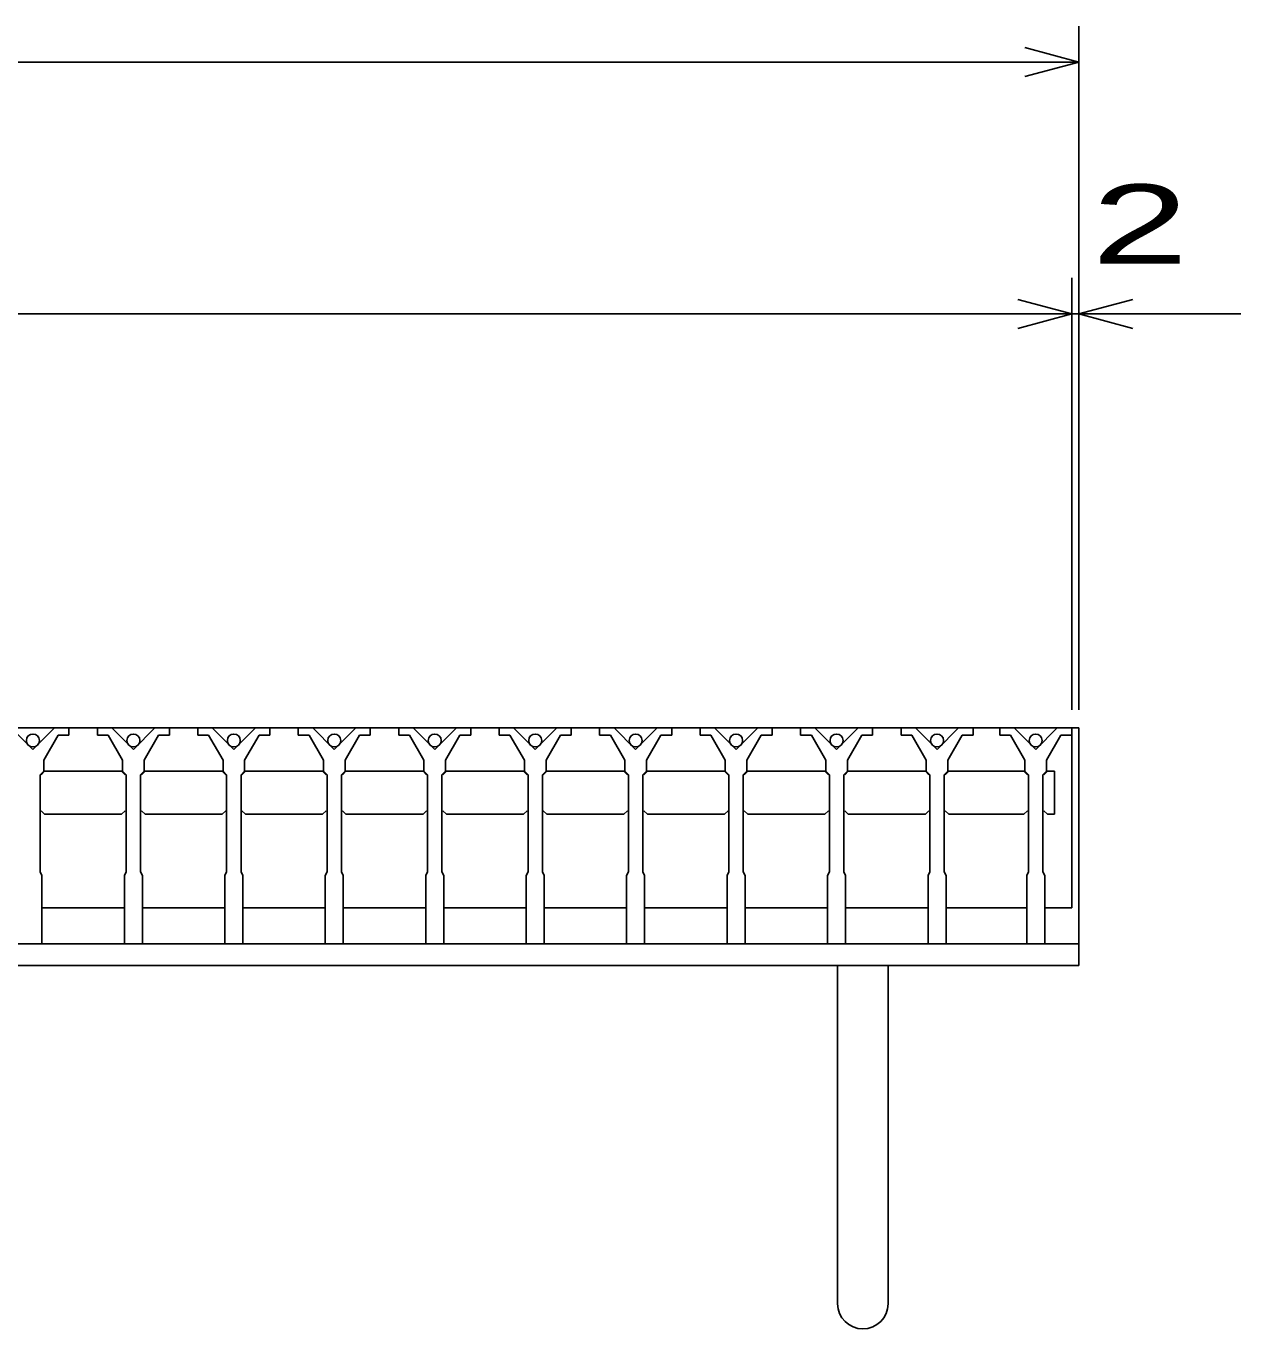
# Model space of a CAD drawing. Units: millimetres, scale not verified. Extents: x -1820 to 1724, y -1285 to 1059.
# Drawn here: x -720.4 to -383, y -804 to -442 of the extents above; entities that cross this region are included whole.
import ezdxf
from ezdxf.enums import TextEntityAlignment as Align

# ---------------------------------------------------------------- set-up
doc = ezdxf.new("R2010")
doc.units = ezdxf.units.MM
doc.header["$LTSCALE"] = 10
for name, color, linetype, lineweight in [('16', 3, 'Continuous', 25), ('17', 3, 'Continuous', 25), ('19', 6, 'Continuous', 25), ('22', 2, 'Continuous', 25)]:
    doc.layers.add(name, color=color, linetype=linetype, lineweight=lineweight)
doc.styles.add('ベクトル', font='')
doc.styles.get('ベクトル').set_extended_font_data('ベクトル')

msp = doc.modelspace()

# ---------------------------------------------------------------- linework, layer by layer
at = {"layer": '16'}
for p, q in [((-1426, -637), (-430, -637)), ((-718.5, -643), (-724.5, -637)), ((-712.5, -637), (-718.5, -643)), ((-708.5, -637), (-712.5, -637)), ((-708.5, -639), (-708.5, -637)), ((-700.6, -637), (-700.6, -639)), ((-696.6, -637), (-700.6, -637)), ((-690.6, -643), (-696.6, -637)), ((-684.6, -637), (-690.6, -643)), ((-680.6, -637), (-684.6, -637)), ((-680.6, -639), (-680.6, -637)), ((-672.7, -637), (-672.7, -639)), ((-668.7, -637), (-672.7, -637)), ((-662.7, -643), (-668.7, -637)), ((-656.7, -637), (-662.7, -643)), ((-652.7, -637), (-656.7, -637)), ((-652.7, -639), (-652.7, -637)), ((-644.8, -637), (-644.8, -639)), ((-640.8, -637), (-644.8, -637)), ((-634.8, -643), (-640.8, -637)), ((-628.8, -637), (-634.8, -643)), ((-624.8, -637), (-628.8, -637)), ((-624.8, -639), (-624.8, -637)), ((-616.9, -637), (-616.9, -639)), ((-612.9, -637), (-616.9, -637)), ((-606.9, -643), (-612.9, -637)), ((-600.9, -637), (-606.9, -643)), ((-596.9, -637), (-600.9, -637)), ((-596.9, -639), (-596.9, -637)), ((-589, -637), (-589, -639)), ((-585, -637), (-589, -637)), ((-579, -643), (-585, -637)), ((-573, -637), (-579, -643)), ((-569, -637), (-573, -637)), ((-569, -639), (-569, -637)), ((-561.1, -637), (-561.1, -639)), ((-557.1, -637), (-561.1, -637)), ((-551.1, -643), (-557.1, -637)), ((-545.1, -637), (-551.1, -643)), ((-541.1, -637), (-545.1, -637)), ((-541.1, -639), (-541.1, -637)), ((-533.2, -637), (-533.2, -639)), ((-529.2, -637), (-533.2, -637)), ((-523.2, -643), (-529.2, -637)), ((-517.2, -637), (-523.2, -643)), ((-513.2, -637), (-517.2, -637)), ((-513.2, -639), (-513.2, -637)), ((-505.3, -637), (-505.3, -639)), ((-501.3, -637), (-505.3, -637)), ((-495.3, -643), (-501.3, -637)), ((-489.3, -637), (-495.3, -643)), ((-485.3, -637), (-489.3, -637)), ((-485.3, -639), (-485.3, -637)), ((-477.4, -637), (-477.4, -639)), ((-473.4, -637), (-477.4, -637)), ((-467.4, -643), (-473.4, -637)), ((-461.4, -637), (-467.4, -643)), ((-457.4, -637), (-461.4, -637)), ((-457.4, -639), (-457.4, -637)), ((-450, -637), (-450, -639)), ((-446, -637), (-450, -637)), ((-440, -643), (-446, -637)), ((-434, -637), (-440, -643)), ((-430, -637), (-434, -637)), ((-430, -639), (-430, -637)), ((-430, -687), (-430, -637)), ((-715.5, -646), (-711.5, -639)), ((-711.5, -639), (-708.5, -639)), ((-700.6, -639), (-697.6, -639)), ((-697.6, -639), (-693.6, -646)), ((-687.6, -646), (-683.6, -639)), ((-683.6, -639), (-680.6, -639)), ((-672.7, -639), (-669.7, -639)), ((-669.7, -639), (-665.7, -646)), ((-659.7, -646), (-655.7, -639)), ((-655.7, -639), (-652.7, -639)), ((-644.8, -639), (-641.8, -639)), ((-641.8, -639), (-637.8, -646)), ((-631.8, -646), (-627.8, -639)), ((-627.8, -639), (-624.8, -639)), ((-616.9, -639), (-613.9, -639)), ((-613.9, -639), (-609.9, -646)), ((-603.9, -646), (-599.9, -639)), ((-599.9, -639), (-596.9, -639)), ((-589, -639), (-586, -639)), ((-586, -639), (-582, -646)), ((-576, -646), (-572, -639)), ((-572, -639), (-569, -639)), ((-561.1, -639), (-558.1, -639)), ((-558.1, -639), (-554.1, -646)), ((-548.1, -646), (-544.1, -639)), ((-544.1, -639), (-541.1, -639)), ((-533.2, -639), (-530.2, -639)), ((-530.2, -639), (-526.2, -646)), ((-520.2, -646), (-516.2, -639)), ((-516.2, -639), (-513.2, -639)), ((-505.3, -639), (-502.3, -639)), ((-502.3, -639), (-498.3, -646)), ((-492.3, -646), (-488.3, -639)), ((-488.3, -639), (-485.3, -639)), ((-477.4, -639), (-474.4, -639)), ((-474.4, -639), (-470.4, -646)), ((-464.4, -646), (-460.4, -639)), ((-460.4, -639), (-457.4, -639)), ((-450, -639), (-447, -639)), ((-447, -639), (-443, -646)), ((-437, -646), (-433, -639)), ((-433, -639), (-430, -639)), ((-715.5, -649), (-715.5, -646)), ((-693.6, -646), (-693.6, -649)), ((-687.6, -649), (-687.6, -646)), ((-665.7, -646), (-665.7, -649)), ((-659.7, -649), (-659.7, -646)), ((-637.8, -646), (-637.8, -649)), ((-631.8, -649), (-631.8, -646)), ((-609.9, -646), (-609.9, -649)), ((-603.9, -649), (-603.9, -646)), ((-582, -646), (-582, -649)), ((-576, -649), (-576, -646)), ((-554.1, -646), (-554.1, -649)), ((-548.1, -649), (-548.1, -646)), ((-526.2, -646), (-526.2, -649)), ((-520.2, -649), (-520.2, -646)), ((-498.3, -646), (-498.3, -649)), ((-492.3, -649), (-492.3, -646)), ((-470.4, -646), (-470.4, -649)), ((-464.4, -649), (-464.4, -646)), ((-443, -646), (-443, -649)), ((-437, -649), (-437, -646)), ((-716.5, -650), (-715.5, -649)), ((-716.5, -677), (-716.5, -650)), ((-716.25, -650), (-715.25, -649)), ((-715.25, -649), (-693.85, -649)), ((-693.85, -649), (-692.85, -650)), ((-693.6, -649), (-692.6, -650)), ((-692.6, -650), (-692.6, -677)), ((-688.6, -650), (-687.6, -649)), ((-688.6, -677), (-688.6, -650)), ((-688.35, -650), (-687.35, -649)), ((-687.35, -649), (-665.95, -649)), ((-665.95, -649), (-664.95, -650)), ((-665.7, -649), (-664.7, -650)), ((-664.7, -650), (-664.7, -677)), ((-660.7, -650), (-659.7, -649)), ((-660.7, -677), (-660.7, -650)), ((-660.45, -650), (-659.45, -649)), ((-659.45, -649), (-638.05, -649)), ((-638.05, -649), (-637.05, -650)), ((-637.8, -649), (-636.8, -650)), ((-636.8, -650), (-636.8, -677)), ((-632.8, -650), (-631.8, -649)), ((-632.8, -677), (-632.8, -650)), ((-632.55, -650), (-631.55, -649)), ((-631.55, -649), (-610.15, -649)), ((-610.15, -649), (-609.15, -650)), ((-609.9, -649), (-608.9, -650)), ((-608.9, -650), (-608.9, -677)), ((-604.9, -650), (-603.9, -649)), ((-604.9, -677), (-604.9, -650)), ((-604.65, -650), (-603.65, -649)), ((-603.65, -649), (-582.25, -649)), ((-582.25, -649), (-581.25, -650)), ((-582, -649), (-581, -650)), ((-581, -650), (-581, -677)), ((-577, -650), (-576, -649)), ((-577, -677), (-577, -650)), ((-576.75, -650), (-575.75, -649)), ((-575.75, -649), (-554.35, -649)), ((-554.35, -649), (-553.35, -650)), ((-554.1, -649), (-553.1, -650)), ((-553.1, -650), (-553.1, -677)), ((-549.1, -650), (-548.1, -649)), ((-549.1, -677), (-549.1, -650)), ((-548.85, -650), (-547.85, -649)), ((-547.85, -649), (-526.45, -649)), ((-526.45, -649), (-525.45, -650)), ((-526.2, -649), (-525.2, -650)), ((-525.2, -650), (-525.2, -677)), ((-521.2, -650), (-520.2, -649)), ((-521.2, -677), (-521.2, -650)), ((-520.95, -650), (-519.95, -649)), ((-519.95, -649), (-498.55, -649)), ((-498.55, -649), (-497.55, -650)), ((-498.3, -649), (-497.3, -650)), ((-497.3, -650), (-497.3, -677)), ((-493.3, -650), (-492.3, -649)), ((-493.3, -677), (-493.3, -650)), ((-493.05, -650), (-492.05, -649)), ((-492.05, -649), (-470.65, -649)), ((-470.65, -649), (-469.65, -650)), ((-470.4, -649), (-469.4, -650)), ((-469.4, -650), (-469.4, -677)), ((-465.4, -650), (-464.4, -649)), ((-465.4, -677), (-465.4, -650)), ((-465.15, -650), (-464.15, -649)), ((-464.15, -649), (-443.25, -649)), ((-443.25, -649), (-442.25, -650)), ((-443, -649), (-442, -650)), ((-442, -650), (-442, -677)), ((-438, -650), (-437, -649)), ((-438, -677), (-438, -650)), ((-715.25, -661), (-716.25, -660)), ((-693.85, -661), (-715.25, -661)), ((-692.85, -660), (-693.85, -661)), ((-687.35, -661), (-688.35, -660)), ((-665.95, -661), (-687.35, -661)), ((-664.95, -660), (-665.95, -661)), ((-659.45, -661), (-660.45, -660)), ((-638.05, -661), (-659.45, -661)), ((-637.05, -660), (-638.05, -661)), ((-631.55, -661), (-632.55, -660)), ((-610.15, -661), (-631.55, -661)), ((-609.15, -660), (-610.15, -661)), ((-603.65, -661), (-604.65, -660)), ((-582.25, -661), (-603.65, -661)), ((-581.25, -660), (-582.25, -661)), ((-575.75, -661), (-576.75, -660)), ((-554.35, -661), (-575.75, -661)), ((-553.35, -660), (-554.35, -661)), ((-547.85, -661), (-548.85, -660)), ((-526.45, -661), (-547.85, -661)), ((-525.45, -660), (-526.45, -661)), ((-519.95, -661), (-520.95, -660)), ((-498.55, -661), (-519.95, -661)), ((-497.55, -660), (-498.55, -661)), ((-492.05, -661), (-493.05, -660)), ((-470.65, -661), (-492.05, -661)), ((-469.65, -660), (-470.65, -661)), ((-464.15, -661), (-465.15, -660)), ((-443.25, -661), (-464.15, -661)), ((-442.25, -660), (-443.25, -661)), ((-716, -678), (-716.5, -677)), ((-716, -697), (-716, -678)), ((-692.6, -677), (-693.1, -678)), ((-693.1, -678), (-693.1, -697)), ((-688.1, -678), (-688.6, -677)), ((-688.1, -697), (-688.1, -678)), ((-664.7, -677), (-665.2, -678)), ((-665.2, -678), (-665.2, -697)), ((-660.2, -678), (-660.7, -677)), ((-660.2, -697), (-660.2, -678)), ((-636.8, -677), (-637.3, -678)), ((-637.3, -678), (-637.3, -697)), ((-632.3, -678), (-632.8, -677)), ((-632.3, -697), (-632.3, -678)), ((-608.9, -677), (-609.4, -678)), ((-609.4, -678), (-609.4, -697)), ((-604.4, -678), (-604.9, -677)), ((-604.4, -697), (-604.4, -678)), ((-581, -677), (-581.5, -678)), ((-581.5, -678), (-581.5, -697)), ((-576.5, -678), (-577, -677)), ((-576.5, -697), (-576.5, -678)), ((-553.1, -677), (-553.6, -678)), ((-553.6, -678), (-553.6, -697)), ((-548.6, -678), (-549.1, -677)), ((-548.6, -697), (-548.6, -678)), ((-525.2, -677), (-525.7, -678)), ((-525.7, -678), (-525.7, -697)), ((-520.7, -678), (-521.2, -677)), ((-520.7, -697), (-520.7, -678)), ((-497.3, -677), (-497.8, -678)), ((-497.8, -678), (-497.8, -697)), ((-492.8, -678), (-493.3, -677)), ((-492.8, -697), (-492.8, -678)), ((-469.4, -677), (-469.9, -678)), ((-469.9, -678), (-469.9, -697)), ((-464.9, -678), (-465.4, -677)), ((-464.9, -697), (-464.9, -678)), ((-442, -677), (-442.5, -678)), ((-442.5, -678), (-442.5, -697)), ((-437.5, -678), (-438, -677)), ((-437.5, -697), (-437.5, -678)), ((-716, -687), (-693.1, -687)), ((-688.1, -687), (-665.2, -687)), ((-660.2, -687), (-637.3, -687)), ((-632.3, -687), (-609.4, -687)), ((-604.4, -687), (-581.5, -687)), ((-576.5, -687), (-553.6, -687)), ((-548.6, -687), (-525.7, -687)), ((-520.7, -687), (-497.8, -687)), ((-492.8, -687), (-469.9, -687)), ((-464.9, -687), (-442.5, -687)), ((-437.5, -687), (-430, -687)), ((-721, -697), (-716, -697)), ((-693.1, -697), (-688.1, -697)), ((-665.2, -697), (-660.2, -697)), ((-637.3, -697), (-632.3, -697)), ((-609.4, -697), (-604.4, -697)), ((-581.5, -697), (-576.5, -697)), ((-553.6, -697), (-548.6, -697)), ((-525.7, -697), (-520.7, -697)), ((-497.8, -697), (-492.8, -697)), ((-469.9, -697), (-464.9, -697)), ((-442.5, -697), (-437.5, -697))]:
    msp.add_line(p, q, dxfattribs=at)
for centre in [(-718.5, -640.5), (-690.6, -640.5), (-662.7, -640.5), (-634.8, -640.5), (-606.9, -640.5), (-579, -640.5), (-551.1, -640.5), (-523.2, -640.5), (-495.3, -640.5), (-467.4, -640.5), (-440, -640.5)]:
    msp.add_circle(centre, 1.8, dxfattribs=at)
at = {"layer": '17'}
for p, q in [((-437.75, -650), (-436.75, -649)), ((-436.75, -649), (-434.75, -649)), ((-434.75, -649), (-434.75, -661)), ((-436.75, -661), (-437.75, -660)), ((-434.75, -661), (-436.75, -661))]:
    msp.add_line(p, q, dxfattribs=at)
at = {"layer": '19'}
for p, q in [((-430, -637), (-428, -637)), ((-428, -637), (-428, -697)), ((-1428, -697), (-428, -697)), ((-428, -697), (-428, -703)), ((-428, -703), (-1428, -703)), ((-495, -703), (-495, -797)), ((-481, -797), (-481, -703))]:
    msp.add_line(p, q, dxfattribs=at)
msp.add_arc((-488, -797), 7, 180, 0, dxfattribs=at)
at = {"layer": '22', "color": 4}
for p, q in [((-428, -632), (-428, -442)), ((-428, -452), (-443, -448)), ((-1428, -452), (-428, -452)), ((-443, -456), (-428, -452)), ((-430, -632), (-430, -512)), ((-428, -632), (-428, -512)), ((-430, -522), (-445, -518)), ((-428, -522), (-413, -518)), ((-1426, -522), (-430, -522)), ((-445, -526), (-430, -522)), ((-430, -522), (-428, -522)), ((-413, -526), (-428, -522)), ((-428, -522), (-383, -522))]:
    msp.add_line(p, q, dxfattribs=at)

# ---------------------------------------------------------------- texts
at = {"layer": '22', "style": 'ベクトル', "width": 1.65}
msp.add_text(' 2 ', height=21.99, dxfattribs=at).set_placement((-438, -497), align=Align.MIDDLE_LEFT)

doc.saveas('drawing.dxf')
